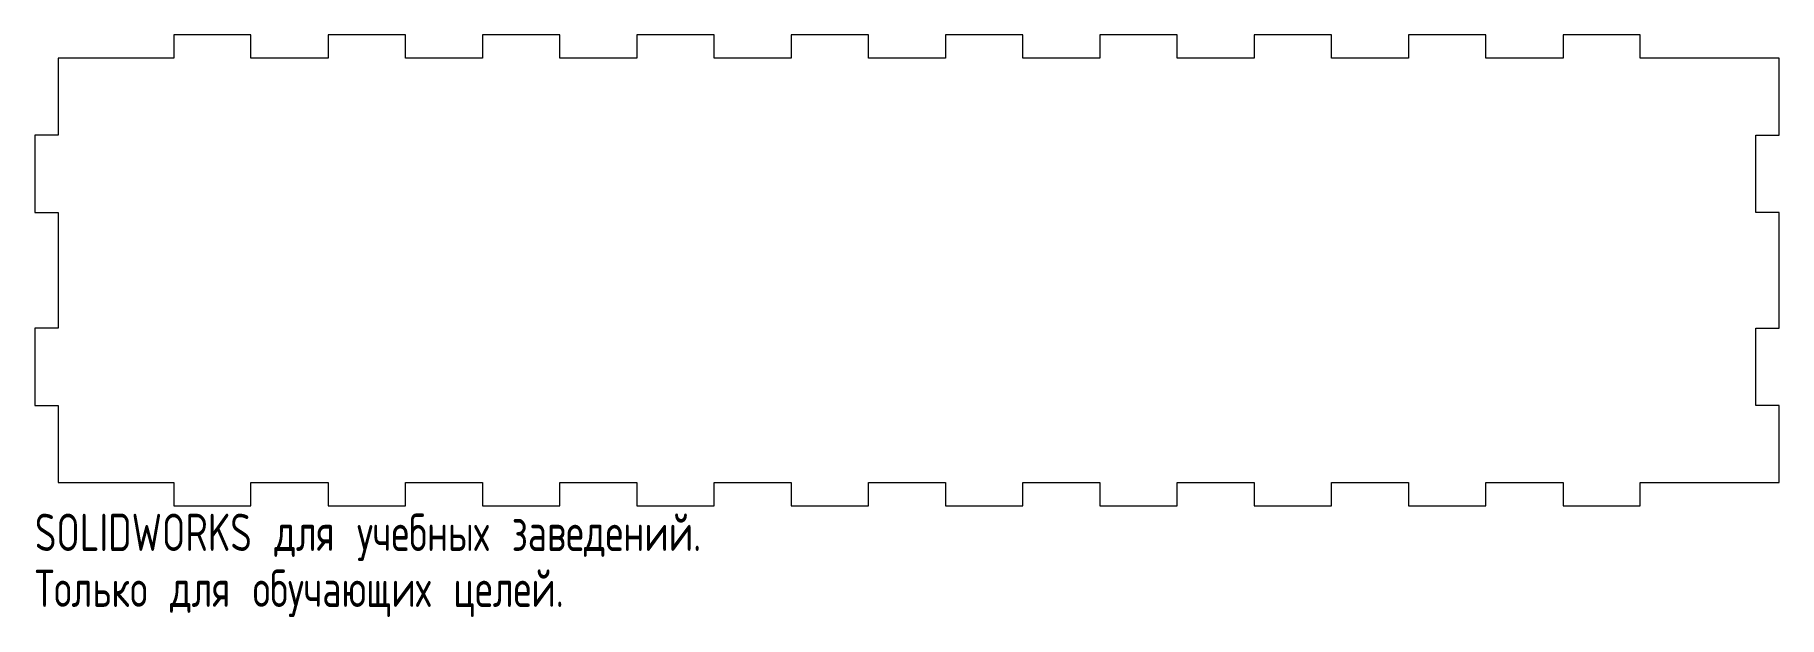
# Model space of a CAD drawing. Header units: millimetres. Extents: x -113 to 113, y -45 to 30.
import ezdxf

# ---------------------------------------------------------------- set-up
doc = ezdxf.new("R2010")
doc.units = ezdxf.units.MM
doc.styles.add('SLDTEXTSTYLE0', font='TXT', dxfattribs={"width": 0.7, "bigfont": 'bigfont'})

msp = doc.modelspace()

# ---------------------------------------------------------------- linework, layer by layer
at = {"color": 7, "linetype": 'Continuous', "lineweight": 15}
for p, q in [((-95, 30.5), (-95, 27.5)), ((-85, 30.5), (-95, 30.5)), ((-85, 27.5), (-85, 30.5)), ((-75, 30.5), (-75, 27.5)), ((-65, 30.5), (-75, 30.5)), ((-65, 27.5), (-65, 30.5)), ((-55, 30.5), (-55, 27.5)), ((-45, 30.5), (-55, 30.5)), ((-45, 27.5), (-45, 30.5)), ((-35, 30.5), (-35, 27.5)), ((-25, 30.5), (-35, 30.5)), ((-25, 27.5), (-25, 30.5)), ((-15, 30.5), (-15, 27.5)), ((-5, 30.5), (-15, 30.5)), ((-5, 27.5), (-5, 30.5)), ((5, 30.5), (5, 27.5)), ((15, 30.5), (5, 30.5)), ((15, 27.5), (15, 30.5)), ((25, 30.5), (25, 27.5)), ((35, 30.5), (25, 30.5)), ((35, 27.5), (35, 30.5)), ((45, 30.5), (45, 27.5)), ((55, 30.5), (45, 30.5)), ((55, 27.5), (55, 30.5)), ((65, 30.5), (65, 27.5)), ((75, 30.5), (65, 30.5)), ((75, 27.5), (75, 30.5)), ((85, 30.5), (85, 27.5)), ((95, 30.5), (85, 30.5)), ((95, 27.5), (95, 30.5)), ((-110, 27.5), (-110, 17.5)), ((-95, 27.5), (-110, 27.5)), ((-75, 27.5), (-85, 27.5)), ((-55, 27.5), (-65, 27.5)), ((-35, 27.5), (-45, 27.5)), ((-15, 27.5), (-25, 27.5)), ((5, 27.5), (-5, 27.5)), ((25, 27.5), (15, 27.5)), ((45, 27.5), (35, 27.5)), ((65, 27.5), (55, 27.5)), ((85, 27.5), (75, 27.5)), ((113, 27.5), (95, 27.5)), ((113, 17.5), (113, 27.5)), ((-113, 17.5), (-113, 7.5)), ((-110, 17.5), (-113, 17.5)), ((110, 17.5), (113, 17.5)), ((110, 7.5), (110, 17.5)), ((-113, 7.5), (-110, 7.5)), ((-110, 7.5), (-110, -7.5)), ((113, 7.5), (110, 7.5)), ((113, -7.5), (113, 7.5)), ((-113, -7.5), (-113, -17.5)), ((-110, -7.5), (-113, -7.5)), ((110, -7.5), (113, -7.5)), ((110, -17.5), (110, -7.5)), ((-113, -17.5), (-110, -17.5)), ((-110, -17.5), (-110, -27.5)), ((113, -17.5), (110, -17.5)), ((113, -27.5), (113, -17.5)), ((-110, -27.5), (-95, -27.5)), ((-95, -27.5), (-95, -30.5)), ((-85, -27.5), (-75, -27.5)), ((-85, -30.5), (-85, -27.5)), ((-75, -27.5), (-75, -30.5)), ((-65, -27.5), (-55, -27.5)), ((-65, -30.5), (-65, -27.5)), ((-55, -27.5), (-55, -30.5)), ((-45, -27.5), (-35, -27.5)), ((-45, -30.5), (-45, -27.5)), ((-35, -27.5), (-35, -30.5)), ((-25, -27.5), (-15, -27.5)), ((-25, -30.5), (-25, -27.5)), ((-15, -27.5), (-15, -30.5)), ((-5, -27.5), (5, -27.5)), ((-5, -30.5), (-5, -27.5)), ((5, -27.5), (5, -30.5)), ((15, -27.5), (25, -27.5)), ((15, -30.5), (15, -27.5)), ((25, -27.5), (25, -30.5)), ((35, -27.5), (45, -27.5)), ((35, -30.5), (35, -27.5)), ((45, -27.5), (45, -30.5)), ((55, -27.5), (65, -27.5)), ((55, -30.5), (55, -27.5)), ((65, -27.5), (65, -30.5)), ((75, -27.5), (85, -27.5)), ((75, -30.5), (75, -27.5)), ((85, -27.5), (85, -30.5)), ((95, -27.5), (113, -27.5)), ((95, -30.5), (95, -27.5)), ((-95, -30.5), (-85, -30.5)), ((-75, -30.5), (-65, -30.5)), ((-55, -30.5), (-45, -30.5)), ((-35, -30.5), (-25, -30.5)), ((-15, -30.5), (-5, -30.5)), ((5, -30.5), (15, -30.5)), ((25, -30.5), (35, -30.5)), ((45, -30.5), (55, -30.5)), ((65, -30.5), (75, -30.5)), ((85, -30.5), (95, -30.5))]:
    msp.add_line(p, q, dxfattribs=at)

# ---------------------------------------------------------------- texts
at = {"color": 7, "linetype": 'Continuous', "char_height": 4.83362, "attachment_point": 1, "style": 'SLDTEXTSTYLE0'}
for s, insert in [('SOLIDWORKS \\M+18474\\M+1847C\\M+18491 \\M+18485\\M+18489\\M+18475\\M+18471\\M+1847E\\M+1848D\\M+18487 \\M+18478\\M+18470\\M+18472\\M+18475\\M+18474\\M+18475\\M+1847E\\M+18479\\M+1847A.', (-113, -31.52)), ('\\M+18453\\M+18480\\M+1847C\\M+1848E\\M+1847B\\M+18480 \\M+18474\\M+1847C\\M+18491 \\M+18480\\M+18471\\M+18485\\M+18489\\M+18470\\M+18490\\M+1848B\\M+18479\\M+18487 \\M+18488\\M+18475\\M+1847C\\M+18475\\M+1847A.', (-113, -38.77))]:
    msp.add_mtext(s, dxfattribs=dict(at, insert=insert))

doc.saveas('drawing.dxf')
